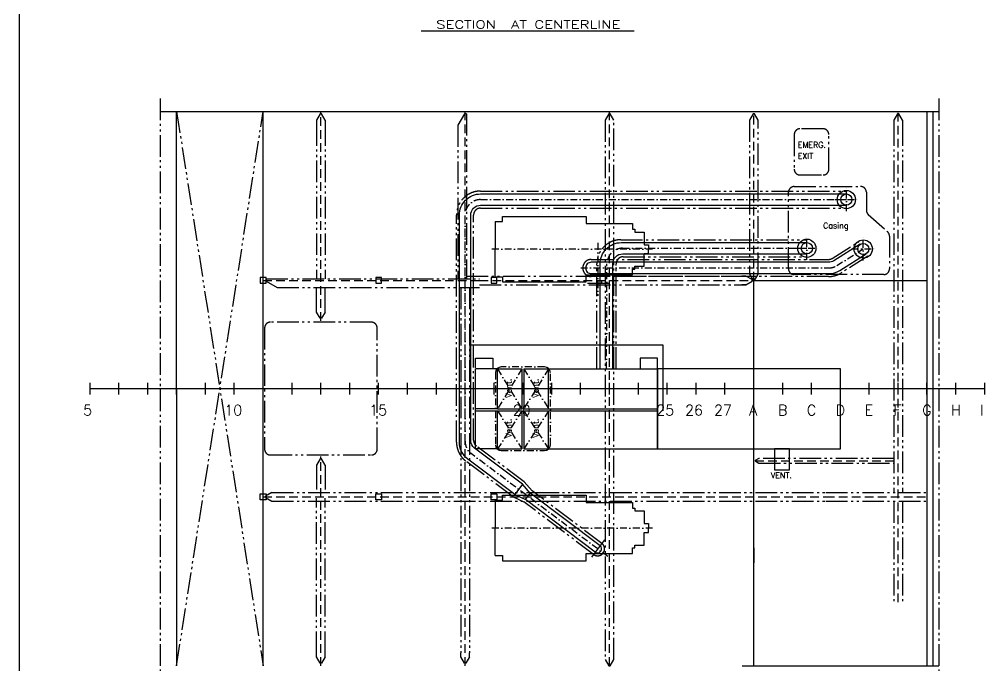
# Model space of a CAD drawing. Extents: x 33214 to 95067, y 8279 to 51908.
# Drawn here: x 34080 to 50805, y 29452 to 40649 of the extents above; entities that cross this region are included whole.
import ezdxf
from ezdxf.enums import TextEntityAlignment as Align

# ---------------------------------------------------------------- set-up
doc = ezdxf.new("R2010")
doc.units = 0
doc.header["$LTSCALE"] = 300
doc.header["$MEASUREMENT"] = 0
for name, pattern in [('DASHED', [0.75, 0.5, -0.25]), ('PHANTOM', [2.1, 1.25, -0.2, 0.125, -0.2, 0.125, -0.2]), ('SNT-025', [0.74, 0.4, -0.17, 0, -0.17])]:
    doc.linetypes.add(name, pattern=pattern)
doc.layers.get('0').update_dxf_attribs({"linetype": 'CONTINUOUS'})
for name, color, linetype in [('% struktur', 7, 'CONTINUOUS'), ('CO2', 2, 'CONTINUOUS'), ('KOMP', 1, 'CONTINUOUS'), ('LASTLUKE', 1, 'CONTINUOUS'), ('LINJE', 3, 'CONTINUOUS'), ('M0CO2', 2, 'CONTINUOUS'), ('M0CO3', 3, 'CONTINUOUS'), ('M0PH1', 1, 'PHANTOM'), ('S0CO1', 1, 'CONTINUOUS'), ('S0CO2', 2, 'CONTINUOUS'), ('S0CO3', 3, 'CONTINUOUS'), ('S0CO5', 4, 'CONTINUOUS'), ('S0DA2', 2, 'DASHED'), ('S0DA3', 3, 'DASHED'), ('S0PH1', 1, 'PHANTOM'), ('S0TX1', 1, 'CONTINUOUS'), ('S0TX2', 2, 'CONTINUOUS'), ('TAVLER', 2, 'CONTINUOUS'), ('U0CO2', 2, 'CONTINUOUS')]:
    doc.layers.add(name, color=color, linetype=linetype)
doc.styles.add('18', font='romans', dxfattribs={"height": 180})
doc.styles.add('ROMANS', font='romans')

# ---------------------------------------------------------------- blocks, each defined once
blk = doc.blocks.new('A$C64097268')
for p, q in [((2500, -100), (2500, 100)), ((2500, 0), (18000, 0)), ((3000, -100), (3000, 100)), ((3500, -100), (3500, 100)), ((4000, -100), (4000, 100)), ((4500, -100), (4500, 100)), ((5000, -100), (5000, 100)), ((5500, -100), (5500, 100)), ((6000, -100), (6000, 100)), ((6500, -100), (6500, 100)), ((7000, -100), (7000, 100)), ((7500, -100), (7500, 100)), ((8000, -100), (8000, 100)), ((8500, -100), (8500, 100)), ((9000, -100), (9000, 100)), ((9500, -100), (9500, 100)), ((10000, -100), (10000, 100)), ((10500, -100), (10500, 100)), ((11000, -100), (11000, 100)), ((11500, -100), (11500, 100)), ((12000, -100), (12000, 100)), ((12500, -100), (12500, 100)), ((13000, -100), (13000, 100)), ((13500, -100), (13500, 100)), ((14000, -100), (14000, 100)), ((14500, -100), (14500, 100)), ((15000, -100), (15000, 100)), ((15500, -100), (15500, 100)), ((16000, -100), (16000, 100)), ((16500, -100), (16500, 100)), ((17000, -100), (17000, 100)), ((17500, -100), (17500, 100)), ((18000, -100), (18000, 100))]:
    blk.add_line(p, q)
at = {"layer": 'LASTLUKE', "color": 2, "style": '18'}
for s, p in [('5', (2382, -464)), ('10', (4828, -464)), ('15', (7338, -464)), ('20', (9825, -464)), ('25', (12311, -464)), ('26', (12811, -464)), ('27', (13311, -464))]:
    blk.add_text(s, height=180, dxfattribs=at).set_placement(p)
at = {"layer": 'LASTLUKE', "color": 3, "style": '18'}
for s, p in [('A', (13919, -464)), ('B', (14419, -464)), ('C', (14919, -464)), ('D', (15419, -464)), ('E', (15919, -464)), ('F', (16419, -464)), ('G', (16919, -464)), ('H', (17419, -464)), ('I', (17919, -464))]:
    blk.add_text(s, height=180, dxfattribs=at).set_placement(p)
blk = doc.blocks.new('exhaust_part1')
at = {"layer": 'CO2'}
for radius in [158, 96.8]:
    blk.add_circle((56579, 43253), radius, dxfattribs=at)
at = {"layer": 'KOMP', "linetype": 'SNT-025'}
for p, q in [((56579, 43051), (56579, 43455)), ((56377, 43253), (56781, 43253))]:
    blk.add_line(p, q, dxfattribs=at)
blk = doc.blocks.new('snip')
at = {"color": 0, "linetype": 'ByBlock'}
for p, q in [((-75, -151), (-75, -221)), ((75, -151), (75, -221))]:
    blk.add_line(p, q, dxfattribs=at)
blk.add_lwpolyline([(75, -151), (13, -43), (-12, -43), (-75, -151)], dxfattribs=at)
blk = doc.blocks.new('struktur dekk1')
at = {"layer": 'S0DA2'}
blk.add_line((-70893, 20171), (-68417, 20171), dxfattribs=at)
at = {"layer": 'S0DA3'}
for p, q in [((-78417, 22596), (-78417, 26221)), ((-75917, 16621), (-75917, 26221)), ((-73417, 16621), (-73417, 26221)), ((-70917, 23296), (-70917, 26221)), ((-68417, 17721), (-68417, 26221)), ((-79417, 23296), (-75667, 23296)), ((-75667, 23296), (-70917, 23296)), ((-78417, 16621), (-78417, 20246)), ((-79417, 19546), (-74667, 19546)), ((-74667, 19546), (-69667, 19546)), ((-69667, 19546), (-67917, 19546))]:
    blk.add_line(p, q, dxfattribs=at)
at = {"layer": 'S0PH1'}
for p, q in [((-75892, 26178), (-75892, 23321)), ((-78492, 26000), (-78492, 23321)), ((-78342, 26000), (-78342, 23321)), ((-68492, 26000), (-68492, 19621)), ((-68342, 26000), (-68342, 19621)), ((-79363, 23321), (-75667, 23321)), ((-75892, 23371), (-71056, 23371)), ((-78492, 22816), (-78492, 23171)), ((-78342, 22803), (-78342, 23171)), ((-75992, 23171), (-75992, 16841)), ((-75842, 23171), (-75842, 16841)), ((-75667, 23221), (-71056, 23221)), ((-78492, 20025), (-78492, 19671)), ((-78342, 20039), (-78342, 19671)), ((-79266, 19621), (-74667, 19621)), ((-74667, 19621), (-69667, 19621)), ((-69667, 19621), (-67917, 19621)), ((-79266, 19471), (-74667, 19471)), ((-78492, 16841), (-78492, 19521)), ((-78342, 16841), (-78342, 19521)), ((-74667, 19471), (-69667, 19471)), ((-69667, 19471), (-67917, 19471)), ((-68492, 19471), (-68492, 17721)), ((-68342, 19471), (-68342, 17721))]:
    blk.add_line(p, q, dxfattribs=at)
for points in [[(-75892, 26178), (-75930, 26178), (-76042, 25983), (-76042, 23321)], [(-79363, 23321), (-79363, 23281), (-79173, 23171), (-75667, 23171)], [(-68492, 20209), (-70830, 20211), (-70892, 20175), (-70892, 20167), (-70830, 20131), (-68492, 20129)], [(-68587, 20209), (-68588, 20211)]]:
    blk.add_lwpolyline(points, dxfattribs=at)
for points in [[(-73492, 26070), (-73492, 16729), (-73430, 16621), (-73405, 16621), (-73342, 16729), (-73342, 26070), (-73405, 26178), (-73430, 26178)], [(-70992, 26070), (-70992, 23404), (-70930, 23296), (-70905, 23296), (-70842, 23404), (-70842, 26070), (-70905, 26178), (-70930, 26178)]]:
    blk.add_lwpolyline(points, close=True, dxfattribs=at)
at = {"layer": 'S0CO1'}
for p in [(-78417, 26221), (-68417, 26221), (-78417, 20246)]:
    blk.add_blockref('snip', p, dxfattribs=at)
at = {"layer": 'S0CO1', "xscale": -1, "rotation": 180}
for p in [(-78417, 22596), (-78417, 16621), (-75917, 16621)]:
    blk.add_blockref('snip', p, dxfattribs=at)
at = {"layer": 'S0CO1', "rotation": 90}
blk.add_blockref('snip', (-79417, 19546), dxfattribs=at)
at = {"layer": 'S0PH1', "rotation": 270}
blk.add_blockref('snip', (-70905, 23296), dxfattribs=at)

msp = doc.modelspace()

# ---------------------------------------------------------------- linework, layer by layer
at = {"layer": 'CO2'}
for p, q in [((44057, 31420), (42849, 32330)), ((44141, 31531), (42933, 32442))]:
    msp.add_line(p, q, dxfattribs=at)
for points in [[(42665, 32418), (41850, 33032, -0.235492), (41704, 33326), (41704, 37256, -0.414214), (42072, 37624), (48408, 37624)], [(42797, 32594), (41968, 33219, -0.235492), (41900, 33356), (41900, 37256, -0.414214), (42072, 37428), (48408, 37428)], [(48649, 36753), (48190, 36465, -0.140875), (48098, 36439), (43989, 36439, 0.414214), (43892, 36342), (43892, 36340, 0.414214), (43989, 36243), (48098, 36243, 0.140875), (48294, 36299), (48753, 36587)], [(44142, 34597), (44142, 36413, -0.414214), (44510, 36781), (47724, 36781)], [(44363, 34593), (44363, 36413, -0.414214), (44535, 36585), (47724, 36585)]]:
    msp.add_lwpolyline(points, format="xyb", dxfattribs=at)
msp.add_lwpolyline([(42665, 32418), (42849, 32330), (42933, 32442), (42797, 32594)], close=True, dxfattribs=at)
msp.add_arc((44099, 31476), 70, 233.0051, 53.0051, dxfattribs=at)
at = {"layer": 'KOMP', "linetype": 'Continuous'}
for p, q in [((42322, 37147), (42322, 36667)), ((42322, 36188), (42322, 36667)), ((45235, 35002), (41885, 35002)), ((41885, 35002), (41885, 34667)), ((45235, 33864), (45235, 35002)), ((41985, 34777), (42285, 34777)), ((41985, 34609), (41985, 34777)), ((42285, 34777), (42285, 34593)), ((45135, 34777), (44835, 34777)), ((44835, 34777), (44835, 34593)), ((45135, 33864), (45135, 34777)), ((42322, 32317), (42322, 31837)), ((42322, 31358), (42322, 31837))]:
    msp.add_line(p, q, dxfattribs=at)
at = {"layer": 'KOMP', "linetype": 'SNT-025'}
for p, q in [((45052, 36667), (42229, 36667)), ((44102, 36776), (44102, 35858)), ((45052, 31837), (42229, 31837))]:
    msp.add_line(p, q, dxfattribs=at)
for points in [[(44278, 31341), (41909, 33126, -0.235492), (41802, 33341), (41802, 37256, -0.414214), (42072, 37526), (48408, 37526)], [(43806, 36341), (48098, 36341, 0.140875), (48242, 36382), (48701, 36670)], [(44253, 34593), (44261, 36414, -0.412895), (44531, 36683), (47724, 36683)]]:
    msp.add_lwpolyline(points, format="xyb", dxfattribs=at)
at = {"layer": 'KOMP', "linetype": 'Continuous'}
for points in [[(42322, 37147), (42452, 37147), (42452, 37234), (43899, 37234), (43899, 37111), (44702, 37111), (44702, 37011), (44742, 37011), (44742, 36963), (44908, 36963), (44908, 36743), (44982, 36743), (44982, 36667)], [(42322, 36188), (42452, 36188), (42452, 36100), (43899, 36100), (43899, 36223), (44702, 36223), (44702, 36323), (44742, 36323), (44742, 36371), (44908, 36371), (44908, 36591), (44982, 36591), (44982, 36667)], [(42322, 32317), (42452, 32317), (42452, 32404), (43899, 32404), (43899, 32281), (44702, 32281), (44702, 32181), (44742, 32181), (44742, 32133), (44908, 32133), (44908, 31913), (44982, 31913), (44982, 31837)], [(42322, 31358), (42452, 31358), (42452, 31270), (43899, 31270), (43899, 31393), (44702, 31393), (44702, 31493), (44742, 31493), (44742, 31541), (44908, 31541), (44908, 31761), (44982, 31761), (44982, 31837)]]:
    msp.add_lwpolyline(points, dxfattribs=at)
at = {"layer": 'LASTLUKE', "color": 2}
msp.add_line((41305, 34152), (41305, 34352), dxfattribs=at)
at = {"layer": 'LINJE'}
for p, q in [((41985, 33211), (41985, 34593)), ((42367, 34593), (41985, 34593)), ((42367, 33902), (42367, 34593)), ((42367, 34593), (42787, 34593)), ((42787, 34593), (42787, 33902)), ((42821, 34593), (43248, 34593)), ((42821, 34593), (42821, 33902)), ((43248, 33902), (43248, 34593)), ((43248, 34593), (45135, 34593)), ((45135, 33902), (45135, 34593)), ((42367, 33902), (41982, 33902)), ((42367, 33863), (41982, 33863)), ((42367, 33902), (42787, 33902)), ((42367, 33211), (42367, 33864)), ((42367, 33864), (42787, 33864)), ((42787, 33864), (42787, 33211)), ((42821, 33902), (43248, 33902)), ((42821, 33864), (42821, 33211)), ((42821, 33864), (43248, 33864)), ((43248, 33902), (45135, 33902)), ((43248, 33211), (43248, 33864)), ((43248, 33864), (45135, 33864)), ((45135, 33211), (45135, 33864)), ((42367, 33211), (41985, 33211)), ((42367, 33211), (42787, 33211)), ((42821, 33211), (43248, 33211)), ((43248, 33211), (45135, 33211)), ((46805, 31494), (46805, 31235))]:
    msp.add_line(p, q, dxfattribs=at)
for points in [[(45135, 33211), (48305, 33211), (48305, 34593), (45135, 34593)], [(47421, 33211), (47166, 33211), (47166, 32846), (47421, 32846)]]:
    msp.add_lwpolyline(points, close=True, dxfattribs=at)
at = {"layer": 'M0CO2'}
msp.add_line((44172, 36071), (44172, 36127), dxfattribs=at)
at = {"layer": 'M0CO3'}
for points in [[(38255, 36077), (38355, 36077), (38355, 36177), (38255, 36177)], [(40255, 36077), (40355, 36077), (40355, 36177), (40255, 36177)], [(42255, 36077), (42355, 36077), (42355, 36177), (42255, 36177)], [(38255, 32427), (38355, 32427), (38355, 32327), (38255, 32327)], [(40255, 32427), (40355, 32427), (40355, 32327), (40255, 32327)], [(42255, 32427), (42355, 32427), (42355, 32327), (42255, 32327)]]:
    msp.add_lwpolyline(points, close=True, dxfattribs=at)
at = {"layer": 'M0PH1'}
for p, q in [((36518, 39274), (36518, 28939)), ((50011, 39274), (50011, 28939)), ((44296, 36071), (43908, 36071)), ((44222, 36071, -94), (44222, 36078, -93)), ((42963, 32482, 140), (42828, 32634)), ((44172, 31571, -94), (42963, 32482, 140)), ((42635, 32378), (42819, 32290)), ((44027, 31380, -94), (42819, 32290, 140)), ((44216, 31631), (43983, 31321))]:
    msp.add_line(p, q, dxfattribs=at)
for points in [[(42635, 32378), (41820, 32992, -0.235492), (41654, 33326), (41654, 37256, -0.414214), (42072, 37674), (48408, 37674)], [(42828, 32634), (41998, 33259, -0.235492), (41950, 33356), (41950, 37256, -0.414214), (42072, 37378), (48408, 37378)], [(48779, 36545), (48320, 36257, -0.140875), (48098, 36193), (43989, 36193, -0.414214), (43842, 36340), (43842, 36342), (43842, 36342, -0.414214), (43989, 36489), (48098, 36489, 0.140875), (48163, 36508), (48622, 36795)], [(44086, 34593), (44086, 36413, -0.414214), (44504, 36831), (47724, 36831)], [(44420, 34593), (44420, 36413, -0.414214), (44542, 36535), (47724, 36535)]]:
    msp.add_lwpolyline(points, format="xyb", dxfattribs=at)
msp.add_arc((44099, 31476), 120, 233.0051, 53.0051, dxfattribs=at)
at = {"layer": 'S0CO1', "color": 6}
msp.add_line((34080, 50863), (34080, 8945), dxfattribs=at)
at = {"layer": 'S0CO3'}
msp.add_lwpolyline([(46805, 29452), (46805, 36127), (49805, 36127)], dxfattribs=at)
at = {"layer": 'S0CO5'}
for p, q in [((36805, 34252), (36805, 39052)), ((38305, 30762), (38305, 39052)), ((49805, 39052), (49805, 29452)), ((36805, 34252), (36805, 29452)), ((38305, 29452), (38305, 30762))]:
    msp.add_line(p, q, dxfattribs=at)
for points in [[(36518, 39052), (46555, 39052)], [(46555, 39052), (50011, 39052)], [(46605, 29452), (50011, 29452)]]:
    msp.add_lwpolyline(points, dxfattribs=at)
at = {"layer": 'S0PH1'}
for p, q in [((36805, 29452), (38305, 39052)), ((36805, 39052), (38305, 29452))]:
    msp.add_line(p, q, dxfattribs=at)
at = {"layer": 'S0PH1', "linetype": 'SNT-025'}
for p, q in [((42367, 34593), (42787, 33902)), ((42787, 34593), (42367, 33902)), ((42821, 34593), (43248, 33902)), ((43248, 34593), (42821, 33902)), ((42787, 33864), (42367, 33211)), ((42367, 33864), (42787, 33211)), ((42821, 33864), (43248, 33211)), ((43248, 33864), (42821, 33211))]:
    msp.add_line(p, q, dxfattribs=at)
at = {"layer": 'S0PH1'}
for points in [[(48105, 38652, 0.414214), (48005, 38752), (47605, 38752, 0.414214), (47505, 38652), (47505, 38052, 0.414214), (47605, 37952), (48005, 37952, 0.414214), (48105, 38052)], [(48755, 37652), (48755, 37342, 0.213527), (48788, 37267), (49121, 36969, -0.213527), (49155, 36895), (49155, 36327, -0.414214), (49055, 36227), (47505, 36227, -0.414214), (47405, 36327), (47405, 37652, -0.414214), (47505, 37752), (48655, 37752, -0.414214)], [(38430, 33102), (40180, 33102, 0.414214), (40280, 33202), (40280, 35302, 0.414214), (40180, 35402), (38430, 35402, 0.414214), (38330, 35302), (38330, 33202, 0.414214)]]:
    msp.add_lwpolyline(points, format="xyb", close=True, dxfattribs=at)
at = {"layer": 'S0TX2', "color": 1}
msp.add_line((44735, 40446), (41040, 40446), dxfattribs=at)
at = {"layer": 'TAVLER', "linetype": 'SNT-025'}
for p, q in [((43180, 34627), (42430, 34627)), ((42330, 34527), (42330, 33277)), ((43280, 33277), (43280, 34527)), ((42430, 33177), (43180, 33177))]:
    msp.add_line(p, q, dxfattribs=at)
at = {"layer": 'TAVLER'}
for centre, start, end in [((42430, 34527), 90, 180), ((43180, 34527), 0, 90), ((42430, 33277), 180, 270), ((43180, 33277), 270, 0)]:
    msp.add_arc(centre, 100, start, end, dxfattribs=at)
at = {"layer": 'U0CO2'}
msp.add_line((49905, 39052), (49905, 29452), dxfattribs=at)

# ---------------------------------------------------------------- block references
at = {"layer": '% struktur'}
msp.add_blockref('struktur dekk1', (117722, 12831), dxfattribs=at)
at = {"layer": 'S0CO1'}
msp.add_blockref('A$C64097268', (32805, 34252), dxfattribs=at)
at = {"layer": 'S0CO2'}
for p in [(-8171, -5727), (-8855, -6570), (-7878, -6583)]:
    msp.add_blockref('exhaust_part1', p, dxfattribs=at)

# ---------------------------------------------------------------- texts
at = {"layer": 'S0TX1', "style": '18'}
msp.add_text('VENT.', height=100, dxfattribs=at).set_placement((47099, 32700))
at = {"layer": 'S0TX1', "insert": (47565, 38524), "char_height": 100, "attachment_point": 1, "line_spacing_factor": 1.150244, "style": '18'}
msp.add_mtext('EMERG.\\PEXIT', dxfattribs=at)
at = {"layer": 'S0TX1', "insert": (48226, 37126), "char_height": 100, "width": 647.46, "attachment_point": 2, "style": 'ROMANS'}
msp.add_mtext('Casing', dxfattribs=at)
at = {"layer": 'S0TX1', "char_height": 100, "width": 647.46, "attachment_point": 2, "rotation": 90, "style": 'ROMANS'}
for insert in [(42507, 34259), (42974, 34259), (42507, 33566), (42974, 33566)]:
    msp.add_mtext('Vent.', dxfattribs=dict(at, insert=insert))
at = {"layer": 'S0TX2', "style": 'ROMANS', "width": 1.35}
msp.add_text('SECTION  AT CENTERLINE', height=140, dxfattribs=at).set_placement((42897, 40446), align=Align.BOTTOM_CENTER)

doc.saveas('drawing.dxf')
